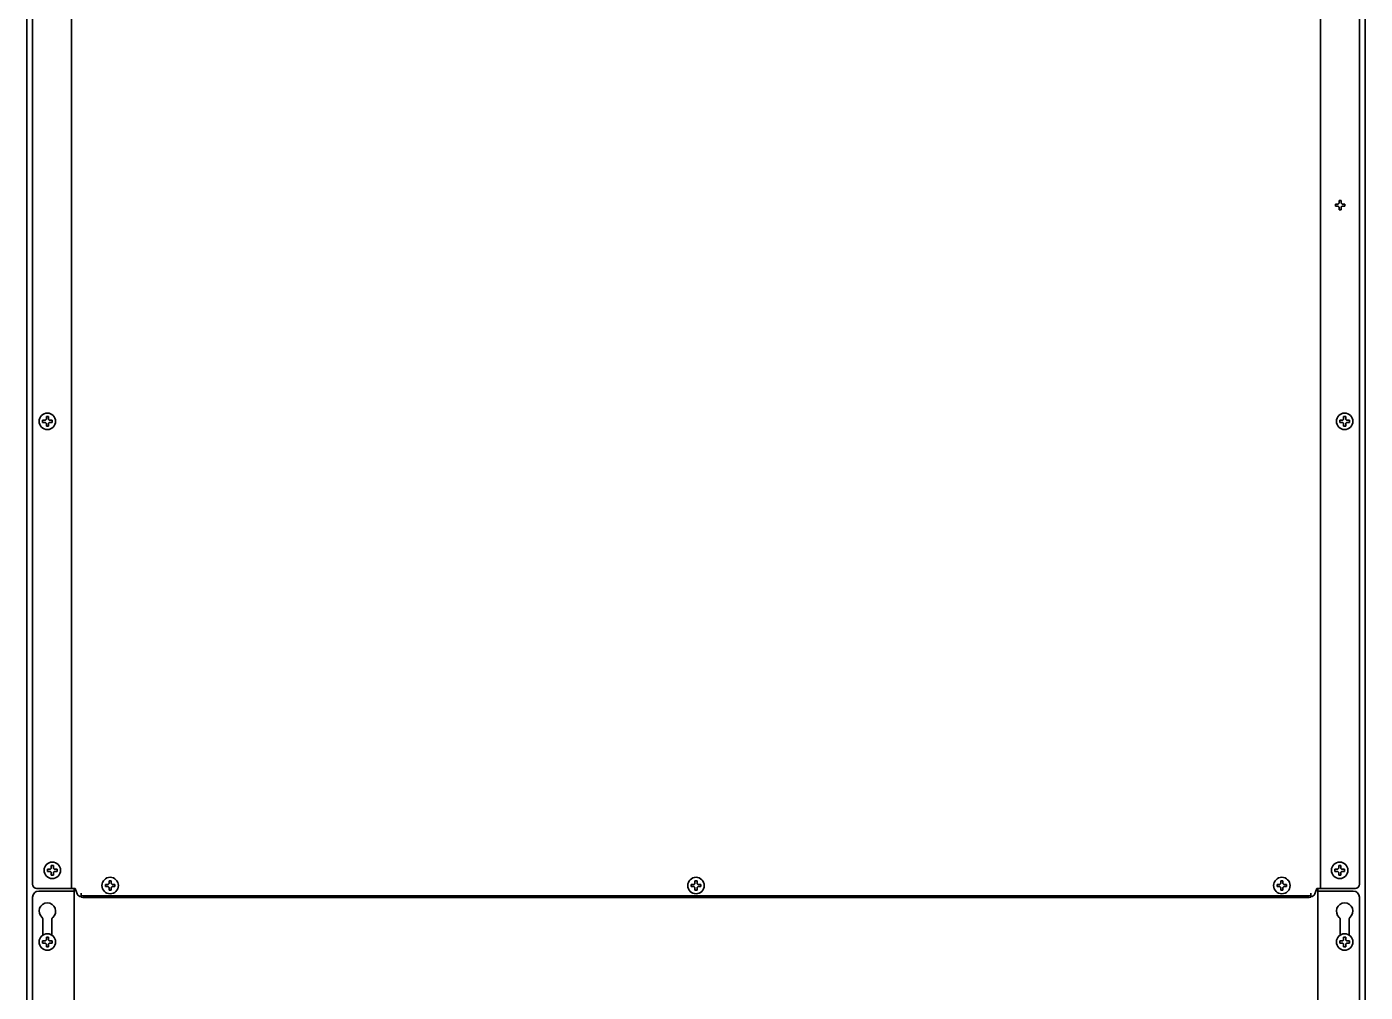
# Model space of a CAD drawing. Header units: inches. Extents: x 885 to 6823, y 710 to 5493.
# Drawn here: x 6172 to 6822, y 2645 to 3114 of the extents above; entities that cross this region are included whole.
import ezdxf

# ---------------------------------------------------------------- set-up
doc = ezdxf.new("R2010")
doc.units = ezdxf.units.IN
doc.layers.add('1', color=7, linetype='Continuous', true_color=0xffffff)

msp = doc.modelspace()

# ---------------------------------------------------------------- linework, layer by layer
at = {"layer": '1', "color": 7, "linetype": 'Continuous', "lineweight": 35}
for p, q in [((6171.76, 2356.86), (6171.76, 4008.38)), ((6171.76, 2356.86), (6171.76, 4008.38)), ((6821.76, 2356.86), (6821.76, 4008.38)), ((6821.76, 2356.86), (6821.76, 4008.38)), ((6174.56, 3998.43), (6174.56, 2697.46)), ((6818.96, 2697.46), (6818.96, 3998.43)), ((6193.46, 2695.46), (6193.46, 3993.51)), ((6800.06, 3993.51), (6800.06, 2695.46)), ((6807.26, 3027.26), (6807.26, 3027.76)), ((6807.26, 3026.76), (6807.26, 3027.26)), ((6811.86, 3027.76), (6811.86, 3027.26)), ((6811.86, 3027.26), (6811.86, 3026.76)), ((6179.46, 2922.26), (6179.46, 2922.76)), ((6179.46, 2921.76), (6179.46, 2922.26)), ((6184.06, 2922.76), (6184.06, 2922.26)), ((6184.06, 2922.26), (6184.06, 2921.76)), ((6809.46, 2922.26), (6809.46, 2922.76)), ((6809.46, 2921.76), (6809.46, 2922.26)), ((6814.06, 2922.76), (6814.06, 2922.26)), ((6814.06, 2922.26), (6814.06, 2921.76)), ((6181.86, 2704.26), (6181.86, 2704.76)), ((6181.86, 2703.76), (6181.86, 2704.26)), ((6186.46, 2704.76), (6186.46, 2704.26)), ((6186.46, 2704.26), (6186.46, 2703.76)), ((6807.06, 2704.26), (6807.06, 2704.76)), ((6807.06, 2703.76), (6807.06, 2704.26)), ((6811.66, 2704.76), (6811.66, 2704.26)), ((6811.66, 2704.26), (6811.66, 2703.76)), ((6174.56, 2382.46), (6174.56, 2691.16)), ((6192.46, 2695.46), (6176.56, 2695.46)), ((6193.76, 2694.16), (6177.56, 2694.16)), ((6192.46, 2695.46), (6193.46, 2695.46)), ((6195.26, 2695.46), (6193.46, 2695.46)), ((6194.76, 2694.16), (6193.76, 2694.16)), ((6194.76, 2377.66), (6194.76, 2695.45)), ((6195.26, 2695.46), (6196.24, 2692.77)), ((6198.11, 2693.19), (6198.11, 2692.19)), ((6198.11, 2692.19), (6198.11, 2692.01)), ((6198.11, 2692.01), (6198.11, 2691.21)), ((6201.11, 2691.91), (6792.4, 2691.91)), ((6201.11, 2691.11), (6792.4, 2691.11)), ((6209.96, 2696.86), (6209.96, 2697.36)), ((6209.96, 2696.36), (6209.96, 2696.86)), ((6214.56, 2697.36), (6214.56, 2696.86)), ((6214.56, 2696.86), (6214.56, 2696.36)), ((6494.46, 2696.86), (6494.46, 2697.36)), ((6494.46, 2696.36), (6494.46, 2696.86)), ((6499.06, 2697.36), (6499.06, 2696.86)), ((6499.06, 2696.86), (6499.06, 2696.36)), ((6778.96, 2696.86), (6778.96, 2697.36)), ((6778.96, 2696.36), (6778.96, 2696.86)), ((6783.56, 2697.36), (6783.56, 2696.86)), ((6783.56, 2696.86), (6783.56, 2696.36)), ((6795.4, 2693.19), (6795.4, 2692.19)), ((6795.4, 2692.19), (6795.4, 2692.01)), ((6795.4, 2692.01), (6795.4, 2691.21)), ((6797.28, 2692.77), (6798.26, 2695.46)), ((6798.26, 2695.46), (6800.06, 2695.46)), ((6798.76, 2695.45), (6798.76, 2377.66)), ((6798.76, 2694.16), (6799.76, 2694.16)), ((6799.76, 2694.16), (6815.96, 2694.16)), ((6801.06, 2695.46), (6800.06, 2695.46)), ((6816.96, 2695.46), (6801.06, 2695.46)), ((6818.96, 2691.16), (6818.96, 2382.46)), ((6179.51, 2672.76), (6179.51, 2680.66)), ((6184.01, 2680.66), (6184.01, 2672.76)), ((6809.51, 2672.76), (6809.51, 2680.66)), ((6814.01, 2680.66), (6814.01, 2672.76)), ((6179.46, 2669.46), (6179.46, 2669.96)), ((6179.46, 2668.96), (6179.46, 2669.46)), ((6184.06, 2669.96), (6184.06, 2669.46)), ((6184.06, 2669.46), (6184.06, 2668.96)), ((6809.46, 2669.46), (6809.46, 2669.96)), ((6809.46, 2668.96), (6809.46, 2669.46)), ((6814.06, 2669.96), (6814.06, 2669.46)), ((6814.06, 2669.46), (6814.06, 2668.96))]:
    msp.add_line(p, q, dxfattribs=at)
for centre in [(6181.76, 2922.26), (6811.76, 2922.26), (6184.16, 2704.26), (6809.36, 2704.26), (6212.26, 2696.86), (6496.76, 2696.86), (6781.26, 2696.86), (6181.76, 2669.46), (6811.76, 2669.46)]:
    msp.add_circle(centre, 4, dxfattribs=at)
for centre, radius, start, end in [((6176.56, 2697.46), 2, 180, 270), ((6177.56, 2691.16), 3, 90, 180), ((6198.11, 2693.46), 2, 200, 270), ((6795.4, 2693.46), 2, 270, 340), ((6815.96, 2691.16), 3, 0, 90), ((6816.96, 2697.46), 2, 270, 0), ((6181.76, 2684.46), 4, 310.5416, 229.4584), ((6811.76, 2684.46), 4, 310.5416, 229.4584), ((6178.51, 2680.66), 1, 0, 49.4584), ((6185.01, 2680.66), 1, 130.5416, 180), ((6808.51, 2680.66), 1, 0, 49.4584), ((6815.01, 2680.66), 1, 130.5416, 180)]:
    msp.add_arc(centre, radius, start, end, dxfattribs=at)
for centre, major_axis, start_param, end_param in [((6201.11, 2692.01), (-3, 0), 0, 1.570796), ((6201.11, 2691.21), (3, 0), 3.141593, 4.712389), ((6792.4, 2692.01), (-3, 0), 1.570796, 3.141593), ((6792.4, 2691.21), (3, 0), 4.712389, 6.283185)]:
    msp.add_ellipse(centre, major_axis=major_axis, ratio=0.034899, start_param=start_param, end_param=end_param, dxfattribs=at)
for points in [[(6809.06, 3029.56), (6809.22, 3029.56), (6809.56, 3029.56), (6809.89, 3029.56), (6810.06, 3029.56)], [(6809.06, 3028.26), (6809.06, 3028.31), (6809.06, 3028.42), (6809.06, 3028.58), (6809.06, 3028.74), (6809.06, 3028.89), (6809.06, 3029.05), (6809.06, 3029.2), (6809.06, 3029.37), (6809.06, 3029.49), (6809.06, 3029.56)], [(6808.56, 3026.76), (6808.5, 3026.76), (6808.4, 3026.76), (6808.23, 3026.76), (6808.08, 3026.76), (6807.92, 3026.76), (6807.77, 3026.76), (6807.61, 3026.76), (6807.45, 3026.76), (6807.32, 3026.76), (6807.26, 3026.76)], [(6808.56, 3027.76), (6808.58, 3027.78), (6808.63, 3027.83), (6808.7, 3027.9), (6808.77, 3027.97), (6808.84, 3028.04), (6808.92, 3028.11), (6808.99, 3028.18), (6809.03, 3028.23), (6809.06, 3028.26)], [(6809.06, 3026.26), (6809.03, 3026.28), (6808.98, 3026.33), (6808.91, 3026.41), (6808.84, 3026.48), (6808.77, 3026.55), (6808.7, 3026.62), (6808.63, 3026.69), (6808.58, 3026.73), (6808.56, 3026.76)], [(6810.06, 3024.96), (6809.89, 3024.96), (6809.56, 3024.96), (6809.22, 3024.96), (6809.06, 3024.96)], [(6810.06, 3028.26), (6810.08, 3028.23), (6810.14, 3028.18), (6810.21, 3028.1), (6810.28, 3028.03), (6810.35, 3027.96), (6810.42, 3027.89), (6810.49, 3027.82), (6810.54, 3027.78), (6810.56, 3027.76)], [(6810.56, 3026.76), (6810.53, 3026.73), (6810.49, 3026.68), (6810.42, 3026.61), (6810.34, 3026.54), (6810.27, 3026.47), (6810.2, 3026.4), (6810.13, 3026.33), (6810.08, 3026.28), (6810.06, 3026.26)], [(6810.06, 3026.26), (6810.06, 3026.2), (6810.06, 3026.09), (6810.06, 3025.93), (6810.06, 3025.77), (6810.06, 3025.62), (6810.06, 3025.47), (6810.06, 3025.31), (6810.06, 3025.14), (6810.06, 3025.02), (6810.06, 3024.96)], [(6810.56, 3027.76), (6810.61, 3027.76), (6810.72, 3027.76), (6810.88, 3027.76), (6811.04, 3027.76), (6811.2, 3027.76), (6811.35, 3027.76), (6811.5, 3027.76), (6811.67, 3027.76), (6811.79, 3027.76), (6811.86, 3027.76)], [(6180.76, 2921.76), (6180.7, 2921.76), (6180.6, 2921.76), (6180.43, 2921.76), (6180.28, 2921.76), (6180.12, 2921.76), (6179.97, 2921.76), (6179.81, 2921.76), (6179.65, 2921.76), (6179.52, 2921.76), (6179.46, 2921.76)], [(6180.76, 2922.76), (6180.78, 2922.78), (6180.83, 2922.83), (6180.9, 2922.9), (6180.97, 2922.97), (6181.04, 2923.04), (6181.12, 2923.11), (6181.19, 2923.18), (6181.23, 2923.23), (6181.26, 2923.26)], [(6181.26, 2921.26), (6181.23, 2921.28), (6181.18, 2921.33), (6181.11, 2921.41), (6181.04, 2921.48), (6180.97, 2921.55), (6180.9, 2921.62), (6180.83, 2921.69), (6180.78, 2921.73), (6180.76, 2921.76)], [(6181.26, 2924.56), (6181.42, 2924.56), (6181.76, 2924.56), (6182.09, 2924.56), (6182.26, 2924.56)], [(6181.26, 2923.26), (6181.26, 2923.31), (6181.26, 2923.42), (6181.26, 2923.58), (6181.26, 2923.74), (6181.26, 2923.89), (6181.26, 2924.05), (6181.26, 2924.2), (6181.26, 2924.37), (6181.26, 2924.49), (6181.26, 2924.56)], [(6182.26, 2919.96), (6182.09, 2919.96), (6181.76, 2919.96), (6181.42, 2919.96), (6181.26, 2919.96)], [(6182.26, 2923.26), (6182.28, 2923.23), (6182.34, 2923.18), (6182.41, 2923.1), (6182.48, 2923.03), (6182.55, 2922.96), (6182.62, 2922.89), (6182.69, 2922.82), (6182.74, 2922.78), (6182.76, 2922.76)], [(6182.76, 2921.76), (6182.73, 2921.73), (6182.69, 2921.68), (6182.62, 2921.61), (6182.54, 2921.54), (6182.47, 2921.47), (6182.4, 2921.4), (6182.33, 2921.33), (6182.28, 2921.28), (6182.26, 2921.26)], [(6182.26, 2921.26), (6182.26, 2921.2), (6182.26, 2921.09), (6182.26, 2920.93), (6182.26, 2920.77), (6182.26, 2920.62), (6182.26, 2920.47), (6182.26, 2920.31), (6182.26, 2920.14), (6182.26, 2920.02), (6182.26, 2919.96)], [(6182.76, 2922.76), (6182.81, 2922.76), (6182.92, 2922.76), (6183.08, 2922.76), (6183.24, 2922.76), (6183.4, 2922.76), (6183.55, 2922.76), (6183.7, 2922.76), (6183.87, 2922.76), (6183.99, 2922.76), (6184.06, 2922.76)], [(6810.76, 2921.76), (6810.7, 2921.76), (6810.6, 2921.76), (6810.43, 2921.76), (6810.28, 2921.76), (6810.12, 2921.76), (6809.97, 2921.76), (6809.81, 2921.76), (6809.65, 2921.76), (6809.52, 2921.76), (6809.46, 2921.76)], [(6810.76, 2922.76), (6810.78, 2922.78), (6810.83, 2922.83), (6810.9, 2922.9), (6810.97, 2922.97), (6811.04, 2923.04), (6811.12, 2923.11), (6811.19, 2923.18), (6811.23, 2923.23), (6811.26, 2923.26)], [(6811.26, 2921.26), (6811.23, 2921.28), (6811.18, 2921.33), (6811.11, 2921.41), (6811.04, 2921.48), (6810.97, 2921.55), (6810.9, 2921.62), (6810.83, 2921.69), (6810.78, 2921.73), (6810.76, 2921.76)], [(6811.26, 2924.56), (6811.42, 2924.56), (6811.76, 2924.56), (6812.09, 2924.56), (6812.26, 2924.56)], [(6811.26, 2923.26), (6811.26, 2923.31), (6811.26, 2923.42), (6811.26, 2923.58), (6811.26, 2923.74), (6811.26, 2923.89), (6811.26, 2924.05), (6811.26, 2924.2), (6811.26, 2924.37), (6811.26, 2924.49), (6811.26, 2924.56)], [(6812.26, 2919.96), (6812.09, 2919.96), (6811.76, 2919.96), (6811.42, 2919.96), (6811.26, 2919.96)], [(6812.26, 2923.26), (6812.28, 2923.23), (6812.34, 2923.18), (6812.41, 2923.1), (6812.48, 2923.03), (6812.55, 2922.96), (6812.62, 2922.89), (6812.69, 2922.82), (6812.74, 2922.78), (6812.76, 2922.76)], [(6812.76, 2921.76), (6812.73, 2921.73), (6812.69, 2921.68), (6812.62, 2921.61), (6812.54, 2921.54), (6812.47, 2921.47), (6812.4, 2921.4), (6812.33, 2921.33), (6812.28, 2921.28), (6812.26, 2921.26)], [(6812.26, 2921.26), (6812.26, 2921.2), (6812.26, 2921.09), (6812.26, 2920.93), (6812.26, 2920.77), (6812.26, 2920.62), (6812.26, 2920.47), (6812.26, 2920.31), (6812.26, 2920.14), (6812.26, 2920.02), (6812.26, 2919.96)], [(6812.76, 2922.76), (6812.81, 2922.76), (6812.92, 2922.76), (6813.08, 2922.76), (6813.24, 2922.76), (6813.4, 2922.76), (6813.55, 2922.76), (6813.7, 2922.76), (6813.87, 2922.76), (6813.99, 2922.76), (6814.06, 2922.76)], [(6183.16, 2704.76), (6183.18, 2704.78), (6183.23, 2704.83), (6183.3, 2704.9), (6183.37, 2704.97), (6183.44, 2705.04), (6183.52, 2705.11), (6183.59, 2705.18), (6183.63, 2705.23), (6183.66, 2705.26)], [(6183.66, 2706.56), (6183.82, 2706.56), (6184.16, 2706.56), (6184.49, 2706.56), (6184.66, 2706.56)], [(6183.66, 2705.26), (6183.66, 2705.31), (6183.66, 2705.42), (6183.66, 2705.58), (6183.66, 2705.74), (6183.66, 2705.89), (6183.66, 2706.05), (6183.66, 2706.2), (6183.66, 2706.37), (6183.66, 2706.49), (6183.66, 2706.56)], [(6184.66, 2705.26), (6184.68, 2705.23), (6184.74, 2705.18), (6184.81, 2705.1), (6184.88, 2705.03), (6184.95, 2704.96), (6185.02, 2704.89), (6185.09, 2704.82), (6185.14, 2704.78), (6185.16, 2704.76)], [(6185.16, 2704.76), (6185.21, 2704.76), (6185.32, 2704.76), (6185.48, 2704.76), (6185.64, 2704.76), (6185.8, 2704.76), (6185.95, 2704.76), (6186.1, 2704.76), (6186.27, 2704.76), (6186.39, 2704.76), (6186.46, 2704.76)], [(6808.36, 2704.76), (6808.38, 2704.78), (6808.43, 2704.83), (6808.5, 2704.9), (6808.57, 2704.97), (6808.64, 2705.04), (6808.72, 2705.11), (6808.79, 2705.18), (6808.83, 2705.23), (6808.86, 2705.26)], [(6808.86, 2706.56), (6809.02, 2706.56), (6809.36, 2706.56), (6809.69, 2706.56), (6809.86, 2706.56)], [(6808.86, 2705.26), (6808.86, 2705.31), (6808.86, 2705.42), (6808.86, 2705.58), (6808.86, 2705.74), (6808.86, 2705.89), (6808.86, 2706.05), (6808.86, 2706.2), (6808.86, 2706.37), (6808.86, 2706.49), (6808.86, 2706.56)], [(6809.86, 2705.26), (6809.88, 2705.23), (6809.94, 2705.18), (6810.01, 2705.1), (6810.08, 2705.03), (6810.15, 2704.96), (6810.22, 2704.89), (6810.29, 2704.82), (6810.34, 2704.78), (6810.36, 2704.76)], [(6810.36, 2704.76), (6810.41, 2704.76), (6810.52, 2704.76), (6810.68, 2704.76), (6810.84, 2704.76), (6811, 2704.76), (6811.15, 2704.76), (6811.3, 2704.76), (6811.47, 2704.76), (6811.59, 2704.76), (6811.66, 2704.76)], [(6183.16, 2703.76), (6183.1, 2703.76), (6183, 2703.76), (6182.83, 2703.76), (6182.68, 2703.76), (6182.52, 2703.76), (6182.37, 2703.76), (6182.21, 2703.76), (6182.05, 2703.76), (6181.92, 2703.76), (6181.86, 2703.76)], [(6183.66, 2703.26), (6183.63, 2703.28), (6183.58, 2703.33), (6183.51, 2703.41), (6183.44, 2703.48), (6183.37, 2703.55), (6183.3, 2703.62), (6183.23, 2703.69), (6183.18, 2703.73), (6183.16, 2703.76)], [(6184.66, 2701.96), (6184.49, 2701.96), (6184.16, 2701.96), (6183.82, 2701.96), (6183.66, 2701.96)], [(6185.16, 2703.76), (6185.13, 2703.73), (6185.09, 2703.68), (6185.02, 2703.61), (6184.94, 2703.54), (6184.87, 2703.47), (6184.8, 2703.4), (6184.73, 2703.33), (6184.68, 2703.28), (6184.66, 2703.26)], [(6184.66, 2703.26), (6184.66, 2703.2), (6184.66, 2703.09), (6184.66, 2702.93), (6184.66, 2702.77), (6184.66, 2702.62), (6184.66, 2702.47), (6184.66, 2702.31), (6184.66, 2702.14), (6184.66, 2702.02), (6184.66, 2701.96)], [(6211.26, 2697.36), (6211.28, 2697.38), (6211.33, 2697.43), (6211.4, 2697.5), (6211.47, 2697.57), (6211.54, 2697.64), (6211.62, 2697.71), (6211.69, 2697.78), (6211.73, 2697.83), (6211.76, 2697.86)], [(6211.76, 2699.16), (6211.92, 2699.16), (6212.26, 2699.16), (6212.59, 2699.16), (6212.76, 2699.16)], [(6211.76, 2697.86), (6211.76, 2697.91), (6211.76, 2698.02), (6211.76, 2698.18), (6211.76, 2698.34), (6211.76, 2698.49), (6211.76, 2698.65), (6211.76, 2698.8), (6211.76, 2698.97), (6211.76, 2699.09), (6211.76, 2699.16)], [(6212.76, 2697.86), (6212.78, 2697.83), (6212.84, 2697.78), (6212.91, 2697.7), (6212.98, 2697.63), (6213.05, 2697.56), (6213.12, 2697.49), (6213.19, 2697.42), (6213.24, 2697.38), (6213.26, 2697.36)], [(6495.76, 2697.36), (6495.78, 2697.38), (6495.83, 2697.43), (6495.9, 2697.5), (6495.97, 2697.57), (6496.04, 2697.64), (6496.12, 2697.71), (6496.19, 2697.78), (6496.23, 2697.83), (6496.26, 2697.86)], [(6496.26, 2699.16), (6496.42, 2699.16), (6496.76, 2699.16), (6497.09, 2699.16), (6497.26, 2699.16)], [(6496.26, 2697.86), (6496.26, 2697.91), (6496.26, 2698.02), (6496.26, 2698.18), (6496.26, 2698.34), (6496.26, 2698.49), (6496.26, 2698.65), (6496.26, 2698.8), (6496.26, 2698.97), (6496.26, 2699.09), (6496.26, 2699.16)], [(6497.26, 2697.86), (6497.28, 2697.83), (6497.34, 2697.78), (6497.41, 2697.7), (6497.48, 2697.63), (6497.55, 2697.56), (6497.62, 2697.49), (6497.69, 2697.42), (6497.74, 2697.38), (6497.76, 2697.36)], [(6780.26, 2697.36), (6780.28, 2697.38), (6780.33, 2697.43), (6780.4, 2697.5), (6780.47, 2697.57), (6780.54, 2697.64), (6780.62, 2697.71), (6780.69, 2697.78), (6780.73, 2697.83), (6780.76, 2697.86)], [(6780.76, 2699.16), (6780.92, 2699.16), (6781.26, 2699.16), (6781.59, 2699.16), (6781.76, 2699.16)], [(6780.76, 2697.86), (6780.76, 2697.91), (6780.76, 2698.02), (6780.76, 2698.18), (6780.76, 2698.34), (6780.76, 2698.49), (6780.76, 2698.65), (6780.76, 2698.8), (6780.76, 2698.97), (6780.76, 2699.09), (6780.76, 2699.16)], [(6781.76, 2697.86), (6781.78, 2697.83), (6781.84, 2697.78), (6781.91, 2697.7), (6781.98, 2697.63), (6782.05, 2697.56), (6782.12, 2697.49), (6782.19, 2697.42), (6782.24, 2697.38), (6782.26, 2697.36)], [(6808.36, 2703.76), (6808.3, 2703.76), (6808.2, 2703.76), (6808.03, 2703.76), (6807.88, 2703.76), (6807.72, 2703.76), (6807.57, 2703.76), (6807.41, 2703.76), (6807.25, 2703.76), (6807.12, 2703.76), (6807.06, 2703.76)], [(6808.86, 2703.26), (6808.83, 2703.28), (6808.78, 2703.33), (6808.71, 2703.41), (6808.64, 2703.48), (6808.57, 2703.55), (6808.5, 2703.62), (6808.43, 2703.69), (6808.38, 2703.73), (6808.36, 2703.76)], [(6809.86, 2701.96), (6809.69, 2701.96), (6809.36, 2701.96), (6809.02, 2701.96), (6808.86, 2701.96)], [(6810.36, 2703.76), (6810.33, 2703.73), (6810.29, 2703.68), (6810.22, 2703.61), (6810.14, 2703.54), (6810.07, 2703.47), (6810, 2703.4), (6809.93, 2703.33), (6809.88, 2703.28), (6809.86, 2703.26)], [(6809.86, 2703.26), (6809.86, 2703.2), (6809.86, 2703.09), (6809.86, 2702.93), (6809.86, 2702.77), (6809.86, 2702.62), (6809.86, 2702.47), (6809.86, 2702.31), (6809.86, 2702.14), (6809.86, 2702.02), (6809.86, 2701.96)], [(6211.26, 2696.36), (6211.2, 2696.36), (6211.1, 2696.36), (6210.93, 2696.36), (6210.78, 2696.36), (6210.62, 2696.36), (6210.47, 2696.36), (6210.31, 2696.36), (6210.15, 2696.36), (6210.02, 2696.36), (6209.96, 2696.36)], [(6211.76, 2695.86), (6211.73, 2695.88), (6211.68, 2695.93), (6211.61, 2696.01), (6211.54, 2696.08), (6211.47, 2696.15), (6211.4, 2696.22), (6211.33, 2696.29), (6211.28, 2696.33), (6211.26, 2696.36)], [(6212.76, 2694.56), (6212.59, 2694.56), (6212.26, 2694.56), (6211.92, 2694.56), (6211.76, 2694.56)], [(6213.26, 2696.36), (6213.23, 2696.33), (6213.19, 2696.28), (6213.12, 2696.21), (6213.04, 2696.14), (6212.97, 2696.07), (6212.9, 2696), (6212.83, 2695.93), (6212.78, 2695.88), (6212.76, 2695.86)], [(6212.76, 2695.86), (6212.76, 2695.8), (6212.76, 2695.69), (6212.76, 2695.53), (6212.76, 2695.37), (6212.76, 2695.22), (6212.76, 2695.07), (6212.76, 2694.91), (6212.76, 2694.74), (6212.76, 2694.62), (6212.76, 2694.56)], [(6213.26, 2697.36), (6213.31, 2697.36), (6213.42, 2697.36), (6213.58, 2697.36), (6213.74, 2697.36), (6213.9, 2697.36), (6214.05, 2697.36), (6214.2, 2697.36), (6214.37, 2697.36), (6214.49, 2697.36), (6214.56, 2697.36)], [(6495.76, 2696.36), (6495.7, 2696.36), (6495.6, 2696.36), (6495.43, 2696.36), (6495.28, 2696.36), (6495.12, 2696.36), (6494.97, 2696.36), (6494.81, 2696.36), (6494.65, 2696.36), (6494.52, 2696.36), (6494.46, 2696.36)], [(6496.26, 2695.86), (6496.23, 2695.88), (6496.18, 2695.93), (6496.11, 2696.01), (6496.04, 2696.08), (6495.97, 2696.15), (6495.9, 2696.22), (6495.83, 2696.29), (6495.78, 2696.33), (6495.76, 2696.36)], [(6497.26, 2694.56), (6497.09, 2694.56), (6496.76, 2694.56), (6496.42, 2694.56), (6496.26, 2694.56)], [(6497.76, 2696.36), (6497.73, 2696.33), (6497.69, 2696.28), (6497.62, 2696.21), (6497.54, 2696.14), (6497.47, 2696.07), (6497.4, 2696), (6497.33, 2695.93), (6497.28, 2695.88), (6497.26, 2695.86)], [(6497.26, 2695.86), (6497.26, 2695.8), (6497.26, 2695.69), (6497.26, 2695.53), (6497.26, 2695.37), (6497.26, 2695.22), (6497.26, 2695.07), (6497.26, 2694.91), (6497.26, 2694.74), (6497.26, 2694.62), (6497.26, 2694.56)], [(6497.76, 2697.36), (6497.81, 2697.36), (6497.92, 2697.36), (6498.08, 2697.36), (6498.24, 2697.36), (6498.4, 2697.36), (6498.55, 2697.36), (6498.7, 2697.36), (6498.87, 2697.36), (6498.99, 2697.36), (6499.06, 2697.36)], [(6780.26, 2696.36), (6780.2, 2696.36), (6780.1, 2696.36), (6779.93, 2696.36), (6779.78, 2696.36), (6779.62, 2696.36), (6779.47, 2696.36), (6779.31, 2696.36), (6779.15, 2696.36), (6779.02, 2696.36), (6778.96, 2696.36)], [(6780.76, 2695.86), (6780.73, 2695.88), (6780.68, 2695.93), (6780.61, 2696.01), (6780.54, 2696.08), (6780.47, 2696.15), (6780.4, 2696.22), (6780.33, 2696.29), (6780.28, 2696.33), (6780.26, 2696.36)], [(6781.76, 2694.56), (6781.59, 2694.56), (6781.26, 2694.56), (6780.92, 2694.56), (6780.76, 2694.56)], [(6782.26, 2696.36), (6782.23, 2696.33), (6782.19, 2696.28), (6782.12, 2696.21), (6782.04, 2696.14), (6781.97, 2696.07), (6781.9, 2696), (6781.83, 2695.93), (6781.78, 2695.88), (6781.76, 2695.86)], [(6781.76, 2695.86), (6781.76, 2695.8), (6781.76, 2695.69), (6781.76, 2695.53), (6781.76, 2695.37), (6781.76, 2695.22), (6781.76, 2695.07), (6781.76, 2694.91), (6781.76, 2694.74), (6781.76, 2694.62), (6781.76, 2694.56)], [(6782.26, 2697.36), (6782.31, 2697.36), (6782.42, 2697.36), (6782.58, 2697.36), (6782.74, 2697.36), (6782.9, 2697.36), (6783.05, 2697.36), (6783.2, 2697.36), (6783.37, 2697.36), (6783.49, 2697.36), (6783.56, 2697.36)], [(6181.26, 2671.76), (6181.42, 2671.76), (6181.76, 2671.76), (6182.09, 2671.76), (6182.26, 2671.76)], [(6181.26, 2670.46), (6181.26, 2670.51), (6181.26, 2670.62), (6181.26, 2670.78), (6181.26, 2670.94), (6181.26, 2671.09), (6181.26, 2671.25), (6181.26, 2671.4), (6181.26, 2671.57), (6181.26, 2671.69), (6181.26, 2671.76)], [(6811.26, 2671.76), (6811.42, 2671.76), (6811.76, 2671.76), (6812.09, 2671.76), (6812.26, 2671.76)], [(6811.26, 2670.46), (6811.26, 2670.51), (6811.26, 2670.62), (6811.26, 2670.78), (6811.26, 2670.94), (6811.26, 2671.09), (6811.26, 2671.25), (6811.26, 2671.4), (6811.26, 2671.57), (6811.26, 2671.69), (6811.26, 2671.76)], [(6180.76, 2668.96), (6180.7, 2668.96), (6180.6, 2668.96), (6180.43, 2668.96), (6180.28, 2668.96), (6180.12, 2668.96), (6179.97, 2668.96), (6179.81, 2668.96), (6179.65, 2668.96), (6179.52, 2668.96), (6179.46, 2668.96)], [(6180.76, 2669.96), (6180.78, 2669.98), (6180.83, 2670.03), (6180.9, 2670.1), (6180.97, 2670.17), (6181.04, 2670.24), (6181.12, 2670.31), (6181.19, 2670.38), (6181.23, 2670.43), (6181.26, 2670.46)], [(6181.26, 2668.46), (6181.23, 2668.48), (6181.18, 2668.53), (6181.11, 2668.61), (6181.04, 2668.68), (6180.97, 2668.75), (6180.9, 2668.82), (6180.83, 2668.89), (6180.78, 2668.93), (6180.76, 2668.96)], [(6182.26, 2667.16), (6182.09, 2667.16), (6181.76, 2667.16), (6181.42, 2667.16), (6181.26, 2667.16)], [(6182.26, 2670.46), (6182.28, 2670.43), (6182.34, 2670.38), (6182.41, 2670.3), (6182.48, 2670.23), (6182.55, 2670.16), (6182.62, 2670.09), (6182.69, 2670.02), (6182.74, 2669.98), (6182.76, 2669.96)], [(6182.76, 2668.96), (6182.73, 2668.93), (6182.69, 2668.88), (6182.62, 2668.81), (6182.54, 2668.74), (6182.47, 2668.67), (6182.4, 2668.6), (6182.33, 2668.53), (6182.28, 2668.48), (6182.26, 2668.46)], [(6182.26, 2668.46), (6182.26, 2668.4), (6182.26, 2668.29), (6182.26, 2668.13), (6182.26, 2667.97), (6182.26, 2667.82), (6182.26, 2667.67), (6182.26, 2667.51), (6182.26, 2667.34), (6182.26, 2667.22), (6182.26, 2667.16)], [(6182.76, 2669.96), (6182.81, 2669.96), (6182.92, 2669.96), (6183.08, 2669.96), (6183.24, 2669.96), (6183.4, 2669.96), (6183.55, 2669.96), (6183.7, 2669.96), (6183.87, 2669.96), (6183.99, 2669.96), (6184.06, 2669.96)], [(6810.76, 2668.96), (6810.7, 2668.96), (6810.6, 2668.96), (6810.43, 2668.96), (6810.28, 2668.96), (6810.12, 2668.96), (6809.97, 2668.96), (6809.81, 2668.96), (6809.65, 2668.96), (6809.52, 2668.96), (6809.46, 2668.96)], [(6810.76, 2669.96), (6810.78, 2669.98), (6810.83, 2670.03), (6810.9, 2670.1), (6810.97, 2670.17), (6811.04, 2670.24), (6811.12, 2670.31), (6811.19, 2670.38), (6811.23, 2670.43), (6811.26, 2670.46)], [(6811.26, 2668.46), (6811.23, 2668.48), (6811.18, 2668.53), (6811.11, 2668.61), (6811.04, 2668.68), (6810.97, 2668.75), (6810.9, 2668.82), (6810.83, 2668.89), (6810.78, 2668.93), (6810.76, 2668.96)], [(6812.26, 2667.16), (6812.09, 2667.16), (6811.76, 2667.16), (6811.42, 2667.16), (6811.26, 2667.16)], [(6812.26, 2670.46), (6812.28, 2670.43), (6812.34, 2670.38), (6812.41, 2670.3), (6812.48, 2670.23), (6812.55, 2670.16), (6812.62, 2670.09), (6812.69, 2670.02), (6812.74, 2669.98), (6812.76, 2669.96)], [(6812.76, 2668.96), (6812.73, 2668.93), (6812.69, 2668.88), (6812.62, 2668.81), (6812.54, 2668.74), (6812.47, 2668.67), (6812.4, 2668.6), (6812.33, 2668.53), (6812.28, 2668.48), (6812.26, 2668.46)], [(6812.26, 2668.46), (6812.26, 2668.4), (6812.26, 2668.29), (6812.26, 2668.13), (6812.26, 2667.97), (6812.26, 2667.82), (6812.26, 2667.67), (6812.26, 2667.51), (6812.26, 2667.34), (6812.26, 2667.22), (6812.26, 2667.16)], [(6812.76, 2669.96), (6812.81, 2669.96), (6812.92, 2669.96), (6813.08, 2669.96), (6813.24, 2669.96), (6813.4, 2669.96), (6813.55, 2669.96), (6813.7, 2669.96), (6813.87, 2669.96), (6813.99, 2669.96), (6814.06, 2669.96)]]:
    msp.add_open_spline(points, degree=3, dxfattribs=at)
for points in [[(6810.06, 3029.56), (6810.06, 3029.35), (6810.06, 3029.14), (6810.06, 3028.82), (6810.06, 3028.71), (6810.06, 3028.48), (6810.06, 3028.37), (6810.06, 3028.26)], [(6807.26, 3027.76), (6807.46, 3027.76), (6807.67, 3027.76), (6808, 3027.76), (6808.11, 3027.76), (6808.33, 3027.76), (6808.44, 3027.76), (6808.56, 3027.76)], [(6809.06, 3024.96), (6809.06, 3025.16), (6809.06, 3025.37), (6809.06, 3025.69), (6809.06, 3025.8), (6809.06, 3026.03), (6809.06, 3026.14), (6809.06, 3026.26)], [(6811.86, 3026.76), (6811.66, 3026.76), (6811.45, 3026.76), (6811.12, 3026.76), (6811.01, 3026.76), (6810.79, 3026.76), (6810.67, 3026.76), (6810.56, 3026.76)], [(6179.46, 2922.76), (6179.66, 2922.76), (6179.87, 2922.76), (6180.2, 2922.76), (6180.31, 2922.76), (6180.53, 2922.76), (6180.64, 2922.76), (6180.76, 2922.76)], [(6181.26, 2919.96), (6181.26, 2920.16), (6181.26, 2920.37), (6181.26, 2920.69), (6181.26, 2920.8), (6181.26, 2921.03), (6181.26, 2921.14), (6181.26, 2921.26)], [(6182.26, 2924.56), (6182.26, 2924.35), (6182.26, 2924.14), (6182.26, 2923.82), (6182.26, 2923.71), (6182.26, 2923.48), (6182.26, 2923.37), (6182.26, 2923.26)], [(6184.06, 2921.76), (6183.86, 2921.76), (6183.65, 2921.76), (6183.32, 2921.76), (6183.21, 2921.76), (6182.99, 2921.76), (6182.87, 2921.76), (6182.76, 2921.76)], [(6809.46, 2922.76), (6809.66, 2922.76), (6809.87, 2922.76), (6810.2, 2922.76), (6810.31, 2922.76), (6810.53, 2922.76), (6810.64, 2922.76), (6810.76, 2922.76)], [(6811.26, 2919.96), (6811.26, 2920.16), (6811.26, 2920.37), (6811.26, 2920.69), (6811.26, 2920.8), (6811.26, 2921.03), (6811.26, 2921.14), (6811.26, 2921.26)], [(6812.26, 2924.56), (6812.26, 2924.35), (6812.26, 2924.14), (6812.26, 2923.82), (6812.26, 2923.71), (6812.26, 2923.48), (6812.26, 2923.37), (6812.26, 2923.26)], [(6814.06, 2921.76), (6813.86, 2921.76), (6813.65, 2921.76), (6813.32, 2921.76), (6813.21, 2921.76), (6812.99, 2921.76), (6812.87, 2921.76), (6812.76, 2921.76)], [(6181.86, 2704.76), (6182.06, 2704.76), (6182.27, 2704.76), (6182.6, 2704.76), (6182.71, 2704.76), (6182.93, 2704.76), (6183.04, 2704.76), (6183.16, 2704.76)], [(6184.66, 2706.56), (6184.66, 2706.35), (6184.66, 2706.14), (6184.66, 2705.82), (6184.66, 2705.71), (6184.66, 2705.48), (6184.66, 2705.37), (6184.66, 2705.26)], [(6807.06, 2704.76), (6807.26, 2704.76), (6807.47, 2704.76), (6807.8, 2704.76), (6807.91, 2704.76), (6808.13, 2704.76), (6808.24, 2704.76), (6808.36, 2704.76)], [(6809.86, 2706.56), (6809.86, 2706.35), (6809.86, 2706.14), (6809.86, 2705.82), (6809.86, 2705.71), (6809.86, 2705.48), (6809.86, 2705.37), (6809.86, 2705.26)], [(6183.66, 2701.96), (6183.66, 2702.16), (6183.66, 2702.37), (6183.66, 2702.69), (6183.66, 2702.8), (6183.66, 2703.03), (6183.66, 2703.14), (6183.66, 2703.26)], [(6186.46, 2703.76), (6186.26, 2703.76), (6186.05, 2703.76), (6185.72, 2703.76), (6185.61, 2703.76), (6185.39, 2703.76), (6185.27, 2703.76), (6185.16, 2703.76)], [(6212.76, 2699.16), (6212.76, 2698.95), (6212.76, 2698.74), (6212.76, 2698.42), (6212.76, 2698.31), (6212.76, 2698.08), (6212.76, 2697.97), (6212.76, 2697.86)], [(6497.26, 2699.16), (6497.26, 2698.95), (6497.26, 2698.74), (6497.26, 2698.42), (6497.26, 2698.31), (6497.26, 2698.08), (6497.26, 2697.97), (6497.26, 2697.86)], [(6781.76, 2699.16), (6781.76, 2698.95), (6781.76, 2698.74), (6781.76, 2698.42), (6781.76, 2698.31), (6781.76, 2698.08), (6781.76, 2697.97), (6781.76, 2697.86)], [(6808.86, 2701.96), (6808.86, 2702.16), (6808.86, 2702.37), (6808.86, 2702.69), (6808.86, 2702.8), (6808.86, 2703.03), (6808.86, 2703.14), (6808.86, 2703.26)], [(6811.66, 2703.76), (6811.46, 2703.76), (6811.25, 2703.76), (6810.92, 2703.76), (6810.81, 2703.76), (6810.59, 2703.76), (6810.47, 2703.76), (6810.36, 2703.76)], [(6209.96, 2697.36), (6210.16, 2697.36), (6210.37, 2697.36), (6210.7, 2697.36), (6210.81, 2697.36), (6211.03, 2697.36), (6211.14, 2697.36), (6211.26, 2697.36)], [(6211.76, 2694.56), (6211.76, 2694.76), (6211.76, 2694.97), (6211.76, 2695.29), (6211.76, 2695.4), (6211.76, 2695.63), (6211.76, 2695.74), (6211.76, 2695.86)], [(6214.56, 2696.36), (6214.36, 2696.36), (6214.15, 2696.36), (6213.82, 2696.36), (6213.71, 2696.36), (6213.49, 2696.36), (6213.37, 2696.36), (6213.26, 2696.36)], [(6494.46, 2697.36), (6494.66, 2697.36), (6494.87, 2697.36), (6495.2, 2697.36), (6495.31, 2697.36), (6495.53, 2697.36), (6495.64, 2697.36), (6495.76, 2697.36)], [(6496.26, 2694.56), (6496.26, 2694.76), (6496.26, 2694.97), (6496.26, 2695.29), (6496.26, 2695.4), (6496.26, 2695.63), (6496.26, 2695.74), (6496.26, 2695.86)], [(6499.06, 2696.36), (6498.86, 2696.36), (6498.65, 2696.36), (6498.32, 2696.36), (6498.21, 2696.36), (6497.99, 2696.36), (6497.87, 2696.36), (6497.76, 2696.36)], [(6778.96, 2697.36), (6779.16, 2697.36), (6779.37, 2697.36), (6779.7, 2697.36), (6779.81, 2697.36), (6780.03, 2697.36), (6780.14, 2697.36), (6780.26, 2697.36)], [(6780.76, 2694.56), (6780.76, 2694.76), (6780.76, 2694.97), (6780.76, 2695.29), (6780.76, 2695.4), (6780.76, 2695.63), (6780.76, 2695.74), (6780.76, 2695.86)], [(6783.56, 2696.36), (6783.36, 2696.36), (6783.15, 2696.36), (6782.82, 2696.36), (6782.71, 2696.36), (6782.49, 2696.36), (6782.37, 2696.36), (6782.26, 2696.36)], [(6182.26, 2671.76), (6182.26, 2671.55), (6182.26, 2671.34), (6182.26, 2671.02), (6182.26, 2670.91), (6182.26, 2670.68), (6182.26, 2670.57), (6182.26, 2670.46)], [(6812.26, 2671.76), (6812.26, 2671.55), (6812.26, 2671.34), (6812.26, 2671.02), (6812.26, 2670.91), (6812.26, 2670.68), (6812.26, 2670.57), (6812.26, 2670.46)], [(6179.46, 2669.96), (6179.66, 2669.96), (6179.87, 2669.96), (6180.2, 2669.96), (6180.31, 2669.96), (6180.53, 2669.96), (6180.64, 2669.96), (6180.76, 2669.96)], [(6181.26, 2667.16), (6181.26, 2667.36), (6181.26, 2667.57), (6181.26, 2667.89), (6181.26, 2668), (6181.26, 2668.23), (6181.26, 2668.34), (6181.26, 2668.46)], [(6184.06, 2668.96), (6183.86, 2668.96), (6183.65, 2668.96), (6183.32, 2668.96), (6183.21, 2668.96), (6182.99, 2668.96), (6182.87, 2668.96), (6182.76, 2668.96)], [(6809.46, 2669.96), (6809.66, 2669.96), (6809.87, 2669.96), (6810.2, 2669.96), (6810.31, 2669.96), (6810.53, 2669.96), (6810.64, 2669.96), (6810.76, 2669.96)], [(6811.26, 2667.16), (6811.26, 2667.36), (6811.26, 2667.57), (6811.26, 2667.89), (6811.26, 2668), (6811.26, 2668.23), (6811.26, 2668.34), (6811.26, 2668.46)], [(6814.06, 2668.96), (6813.86, 2668.96), (6813.65, 2668.96), (6813.32, 2668.96), (6813.21, 2668.96), (6812.99, 2668.96), (6812.87, 2668.96), (6812.76, 2668.96)]]:
    msp.add_open_spline(points, degree=3, knots=[0, 0, 0, 0, 0.5, 0.5, 0.75, 0.75, 1, 1, 1, 1], dxfattribs=at)

doc.saveas('drawing.dxf')
